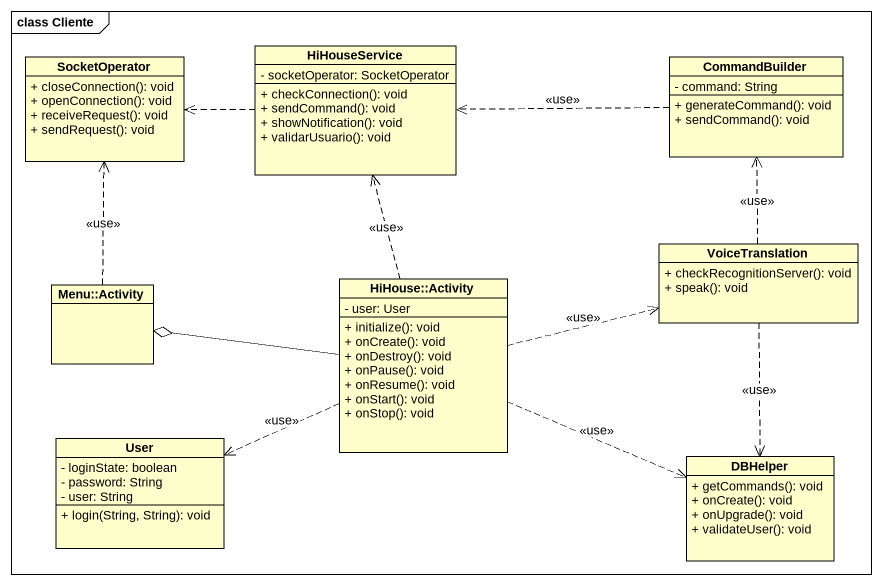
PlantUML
@startuml
mainframe class Cliente
hide circle
hide empty members
skinparam classAttributeIconSize 0
class SocketOperator {
  + closeConnection(): void
  + openConnection(): void
  + receiveRequest(): void
  + sendRequest(): void
}
class HiHouseService {
  - socketOperator: SocketOperator
  + checkConnection(): void
  + sendCommand(): void
  + showNotification(): void
  + validarUsuario(): void
}
class CommandBuilder {
  - command: String
  + generateCommand(): void
  + sendCommand(): void
}
class "Menu::Activity" as Menu_Activity
class "HiHouse::Activity" as HiHouse_Activity {
  - user: User
  + initialize(): void
  + onCreate(): void
  + onDestroy(): void
  + onPause(): void
  + onResume(): void
  + onStart(): void
  + onStop(): void
}
class VoiceTranslation {
  + checkRecognitionServer(): void
  + speak(): void
}
class User {
  - loginState: boolean
  - password: String
  - user: String
  + login(String, String): void
}
class DBHelper {
  + getCommands(): void
  + onCreate(): void
  + onUpgrade(): void
  + validateUser(): void
}
HiHouseService .left.> SocketOperator
CommandBuilder .left.> HiHouseService : <<use>>
Menu_Activity .up.> SocketOperator : <<use>>
HiHouse_Activity .up.> HiHouseService : <<use>>
HiHouse_Activity -left-o Menu_Activity
HiHouse_Activity .right.> VoiceTranslation : <<use>>
HiHouse_Activity .left.> User : <<use>>
HiHouse_Activity .right.> DBHelper : <<use>>
VoiceTranslation .up.> CommandBuilder : <<use>>
VoiceTranslation ..> DBHelper : <<use>>
@enduml
